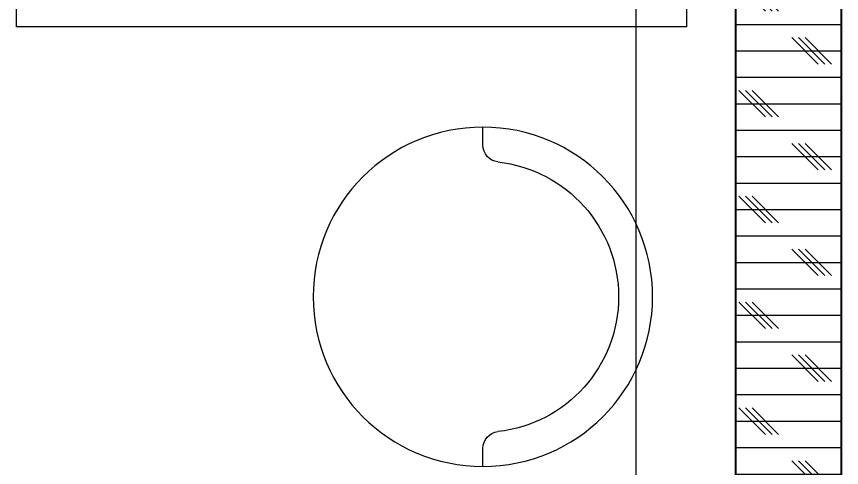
# Model space of a CAD drawing. Extents: x 8885 to 22004, y -1013833 to -999816.
# Drawn here: x 10443 to 11222, y -1001894 to -1001467 of the extents above; entities that cross this region are included whole.
import ezdxf
from ezdxf.lldxf.tags import DXFTag

# ---------------------------------------------------------------- set-up
doc = ezdxf.new("R2010")
doc.units = 0
doc.header["$LTSCALE"] = 40
doc.header["$MEASUREMENT"] = 0
doc.header["$PDMODE"] = 3
for name, color, linetype, lineweight in [('dimensions', 149, 'Continuous', 5), ('Floor-Unit', 1, 'Continuous', 13), ('IM-ANNO-HATCH', 8, 'Continuous', 5), ('LENS_FURNITURE', 13, 'Continuous', 9), ('LENS_PARTITION', 21, 'Continuous', 25)]:
    doc.layers.add(name, color=color, linetype=linetype, lineweight=lineweight)
doc.styles.get("Standard").update_dxf_attribs({"font": 'ARIALN.TTF'})
tags = doc.linetypes.add('DASHED2', pattern=[0.375, 0.25, -0.125]).pattern_tags.tags
tags[6:7] = [DXFTag(74, 4), DXFTag(75, 0), DXFTag(340, '0'), DXFTag(46, 1.0), DXFTag(50, 0.0), DXFTag(44, 0.0), DXFTag(45, 0.0)]
tags[4:5] = [DXFTag(74, 4), DXFTag(75, 0), DXFTag(340, '0'), DXFTag(46, 1.0), DXFTag(50, 0.0), DXFTag(44, 0.0), DXFTag(45, 0.0)]
doc.dimstyles.new('Working', dxfattribs={"dimscale": 0.8, "dimtxt": 100, "dimasz": 50, "dimexe": 50, "dimexo": 50, "dimgap": 0, "dimtad": 0, "dimdec": 0, "dimzin": 0, "dimdsep": 46, "dimtxsty": 'Standard', "dimblk": 'ARCHTICK', "dimcen": 0, "dimdle": 50, "dimclrd": 250, "dimclre": 8, "dimclrt": 7, "dimadec": 0, "dimazin": 0, "dimtfac": 1, "dimtdec": 0, "dimtofl": 0, "dimtmove": 1, "dimatfit": 3, "dimfxl": 3, "dimtolj": 1, "dimlwd": 5, "dimlwe": 0, "dimarcsym": 0})

# ---------------------------------------------------------------- blocks, each defined once
blk = doc.blocks.new('Chair')
at = {"layer": 'Floor-Unit', "ltscale": 100}
for p, q in [((587017.1812756595, -21249.19291745766), (586990.7880734093, -21249.19291745766)), ((587490.7880734095, -21249.19291745766), (587464.3948711595, -21249.19291745766))]:
    blk.add_line(p, q, dxfattribs=at)
blk.add_circle((587240.7880734095, -21249.19291745771), 250, dxfattribs=at)
for centre, radius, start, end in [((587017.1812756595, -21274.19291745767), 25, 6.37937020842336, 90), ((587464.3948711595, -21274.19291745767), 25, 90, 173.6206297915766), ((587240.7880734095, -21249.19291745771), 200, 186.3793702084324, 353.6206297915686)]:
    blk.add_arc(centre, radius, start, end, dxfattribs=at)
blk = doc.blocks.new('servgewrgtrs')
at = {"layer": 'LENS_FURNITURE', "color": 146, "true_color": 0x105689}
blk.add_lwpolyline([(338.5359051078558, -352.4817388160154), (338.5359051078558, -985.4817388160155), (356.5359051078558, -985.4817388160155), (356.5359051078558, -352.4817388160154)], close=True, dxfattribs=at)
at = {"layer": 'Floor-Unit', "xscale": 0.6413055337135763, "yscale": 0.6413055337135763, "zscale": 0.6413055337135763}
blk.add_blockref('Chair', (-375989.1127056331, 12834.13492621091), dxfattribs=at)
blk = doc.blocks.new('_ArchTick')
at = {"const_width": 0.15}
blk.add_lwpolyline([(-0.5, -0.5), (0.5, 0.5)], dxfattribs=at)
blk = doc.blocks.new('*D123')
at = {"layer": 'Defpoints', "color": 0, "ltscale": 50, "transparency": 16777216}
for p in [(11028.00000000002, -1000419.883496966), (11221.94304940105, -1000419.883496966), (11221.94304940105, -1002019.883496966)]:
    blk.add_point(p, dxfattribs=at)
at = {"layer": 'dimensions', "color": 250, "linetype": 'DASHED2', "lineweight": 5, "ltscale": 50, "transparency": 16777216}
for p, q in [((11028.00000000002, -1000379.883496966), (11028.00000000002, -1001125.12224185)), ((11028.00000000002, -1002059.883496966), (11028.00000000002, -1001314.644752082))]:
    blk.add_line(p, q, dxfattribs=at)
at = {"layer": 'dimensions', "color": 8, "linetype": 'DASHED2', "lineweight": 0, "ltscale": 50, "transparency": 16777216}
for p, q in [((11181.94304940105, -1000419.883496966), (10988.00000000002, -1000419.883496966)), ((11181.94304940105, -1002019.883496966), (10988.00000000002, -1002019.883496966))]:
    blk.add_line(p, q, dxfattribs=at)
at = {"layer": 'dimensions', "color": 250, "lineweight": 5, "ltscale": 50, "transparency": 16777216, "xscale": 40, "yscale": 40, "zscale": 40}
for p, rotation in [((11028.00000000002, -1000419.883496966), 90), ((11028.00000000002, -1002019.883496966), 270)]:
    blk.add_blockref('_ArchTick', p, dxfattribs=dict(at, rotation=rotation))
at = {"layer": 'dimensions', "color": 7, "ltscale": 50, "transparency": 16777216, "insert": (11027.99999999973, -1001219.883496966), "char_height": 80, "attachment_point": 5, "rotation": 90, "bg_fill": 3, "box_fill_scale": 1.25, "bg_fill_color": 9, "bg_fill_true_color": 13158600, "bg_fill_transparency": 0}
blk.add_mtext('\\A1;1600', dxfattribs=at)

msp = doc.modelspace()

# ---------------------------------------------------------------- hatches: boundary and pattern name
at = {"layer": 'IM-ANNO-HATCH'}
h = msp.add_hatch(dxfattribs=at)
h.set_pattern_fill('CORK', color=256, scale=200, angle=180)
h.set_pattern_definition([(180, (0, 0), (-3.1e-15, -25), []), (315, (-12.5, 12.5), (49.99999991609843, 49.99999991609841), [35.35533920000001, -35.35533920000001]), (315, (-18.75, 12.5), (49.99999991609843, 49.99999991609841), [35.35533920000001, -35.35533920000001]), (315, (-25, 12.5), (49.99999991609843, 49.99999991609841), [35.35533920000001, -35.35533920000001])])
h.paths.add_polyline_path([(11121.94304939732, -1002019.883496966), (11221.94304940104, -1002019.883496966), (11221.94304940104, -1000419.883496965), (11121.94304939732, -1000415.600938167)])

# ---------------------------------------------------------------- linework, layer by layer
at = {"layer": 'LENS_PARTITION'}
msp.add_lwpolyline([(11121.94304939732, -1002019.883496966), (11221.94304940104, -1002019.883496966), (11221.94304940104, -1000419.883496965), (11121.94304939732, -1000415.600938167)], close=True, dxfattribs=at)

# ---------------------------------------------------------------- block references
at = {"layer": 'LENS_PARTITION', "xscale": -1, "rotation": 90}
msp.add_blockref('servgewrgtrs', (10090.05934747681, -1001120.787779438), dxfattribs=at)

# ---------------------------------------------------------------- next in the draw order: dimensions: what is measured, and where the dimension line sits
at = {"layer": 'dimensions', "ltscale": 50}
dim = msp.add_linear_dim(base=(11028.00000000002, -1000419.883496966), p1=(11221.94304940104, -1002019.883496966), p2=(11221.94304940104, -1000419.883496966), angle=90, dimstyle='Working', override={"dimfxl": 500, "dimfxlon": 1, "dimtfill": 1, "dimarcsym": 1}, dxfattribs=at)
dim.commit()
dim.dimension.update_dxf_attribs({"geometry": '*D123', "text_midpoint": (11027.99999999973, -1001219.883496966)})

doc.saveas('drawing.dxf')
